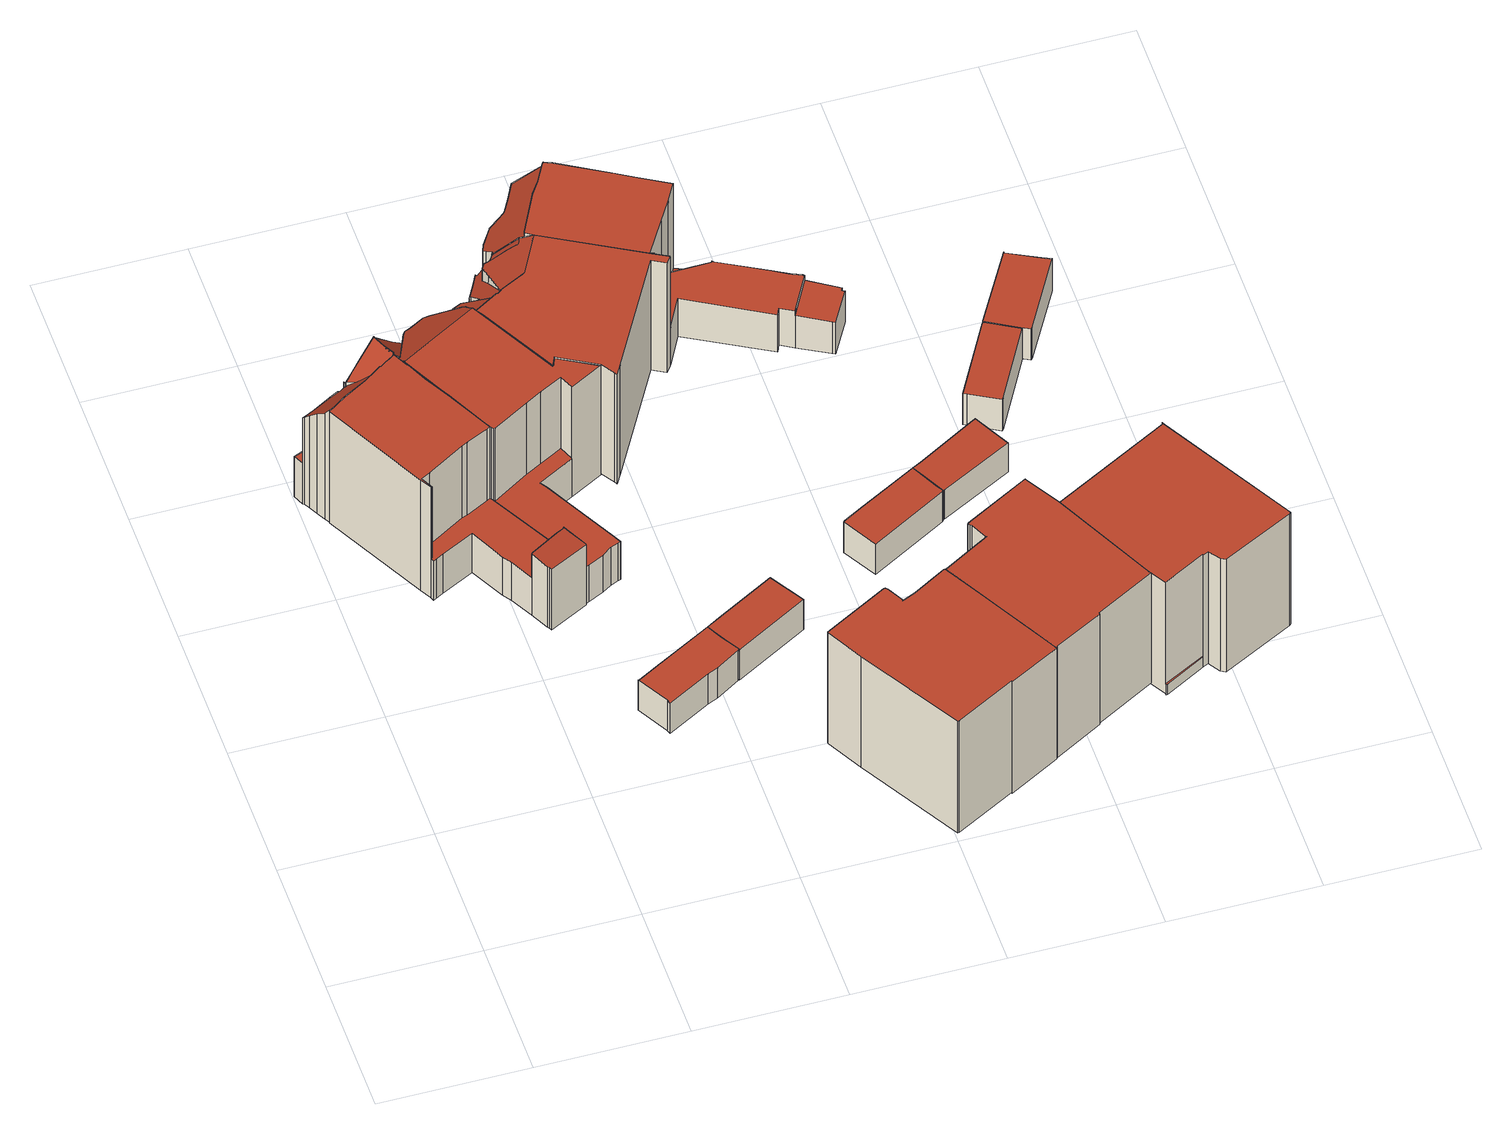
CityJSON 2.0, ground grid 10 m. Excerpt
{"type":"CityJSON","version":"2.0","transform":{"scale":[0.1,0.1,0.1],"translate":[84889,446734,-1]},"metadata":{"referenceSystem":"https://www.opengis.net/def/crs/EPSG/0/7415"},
"CityObjects":{
"building1":{"type":"Building","attributes":{"dak_type":"slanted","data_area":77.4,"data_coverage":0.861,"geconstateerd":false,"gid":18958410,"h_dak_50p":9.56,"h_dak_70p":9.59,"h_dak_max":9.91,"h_dak_min":3.01,"h_maaiveld":-0.294,"kas_warenhuis":false,"lod11_replace":false,"ondergronds_type":"above ground","oorspronkelijkbouwjaar":1921,"pw_actueel":"yes","pw_bron":"ahn3","reconstructie_methode":"tudelft3d-geoflow","reconstruction_skipped":false,"rmse_lod12":3.36,"rmse_lod13":0.885,"rmse_lod22":0.15,"rn":1,"status":"Pand in gebruik","t_run":150.72,"val3dity_codes_lod12":"[]","val3dity_codes_lod13":"[]","val3dity_codes_lod22":"[]"},"children":["building1-1"]},
"building1-1":{"type":"BuildingPart","parents":["building1"],"geometry":[{"type":"Solid","lod":"2.2","boundaries":[[[[0,1,2,3,4,5,6,7,8,9,10,11,12,13,14,15,16,17,18,19,20,21,22,23,24,25,26,27,28,29,30,31,32,33,34,35,36,37,38,39,40,41,42,43,44]],[[45,46,18,17,47]],[[48,49,46,45]],[[50,51,49,48]],[[52,33,32,53]],[[54,35,34,55,56]],[[57,9,8,58]],[[59,60,61,62]],[[55,34,33,52]],[[63,15,14,64]],[[65,66,67]],[[68,69,70,71]],[[72,73,11,10,74]],[[66,65,75,76]],[[77,36,35,54]],[[76,75,78,79]],[[80,81,82,83]],[[84,3,2,85,86]],[[87,88,89]],[[73,72,67]],[[90,19,18,46]],[[91,16,15,63]],[[92,37,36,77]],[[71,70,92]],[[93,94,95,96]],[[53,32,31,97]],[[56,55,94,93]],[[98,23,22,99]],[[99,22,21,100]],[[58,8,7,101]],[[102,12,11,73]],[[103,13,12,102]],[[104,28,27,105]],[[106,107,105,108]],[[85,2,1,109]],[[110,0,44,111]],[[112,113,114,115]],[[83,82,116,117]],[[118,30,29,119]],[[97,31,30,118]],[[120,41,40,121]],[[96,95,60,59]],[[122,123,42,41,120]],[[124,125,123,122]],[[126,43,42,123]],[[111,44,43,126]],[[115,114,125,124]],[[87,5,4,127]],[[127,4,3,84,128]],[[86,85,113,112]],[[129,6,5,87]],[[74,10,9,57]],[[130,131,132,133]],[[119,29,28,104]],[[100,21,20,134,135]],[[134,20,19,90]],[[135,134,131,130]],[[133,132,107,106]],[[136,24,23,98]],[[101,7,6,129]],[[79,78,81,80]],[[47,17,16,91]],[[109,1,0,110]],[[128,84,88,87]],[[64,14,13,103]],[[137,39,38,138]],[[121,40,39,137]],[[138,38,37,92]],[[117,116,69,68]],[[108,105,27,26,139]],[[139,26,25,140]],[[140,25,24,136]],[[62,61,51,50]],[[63,64,103,102,73,67,66,76,79,80,83,117,68,71,92,77,54,56,93,96,59,62,50,48,45,47,91]],[[109,110,111,126,123,125,114,113,85]],[[116,82,81,78,75,141,142,89,88,84,86,112,115,124,122,120,121,137,138,92,70,69]],[[140,136,98,99,100,135,130,133,106,108,139]],[[65,67,72,74,57,58,101,129,87,127,128,87,89,142,141,75]],[[118,119,104,105,107,132,131,134,90,46,49,51,61,60,95,94,55,52,53,97]]]],"semantics":{"surfaces":[{"type":"GroundSurface"},{"type":"WallSurface","on_footprint_edge":true},{"type":"WallSurface","on_footprint_edge":false},{"type":"RoofSurface"}],"values":[[0,1,2,2,1,1,1,2,1,1,2,2,1,2,1,2,2,1,2,2,1,1,1,2,2,1,2,1,1,1,1,1,1,2,1,1,2,2,1,1,1,2,1,2,1,1,2,1,1,2,1,1,2,1,1,1,2,2,1,1,2,1,1,2,1,1,1,1,2,1,1,1,2,3,3,3,3,3,3]]}}]},
"building2":{"type":"Building","attributes":{"dak_type":"slanted","data_area":81.19,"data_coverage":0.872,"geconstateerd":false,"gid":18958411,"h_dak_50p":9.51,"h_dak_70p":9.56,"h_dak_max":9.83,"h_dak_min":2.84,"h_maaiveld":-0.256,"kas_warenhuis":false,"lod11_replace":false,"ondergronds_type":"above ground","oorspronkelijkbouwjaar":1921,"pw_actueel":"yes","pw_bron":"ahn3","reconstructie_methode":"tudelft3d-geoflow","reconstruction_skipped":false,"rmse_lod12":3.67,"rmse_lod13":0.505,"rmse_lod22":0.133,"rn":1,"status":"Pand in gebruik","t_run":146.83,"val3dity_codes_lod12":"[]","val3dity_codes_lod13":"[]","val3dity_codes_lod22":"[]"},"children":["building2-1"]},
"building2-1":{"type":"BuildingPart","parents":["building2"],"geometry":[{"type":"Solid","lod":"2.2","boundaries":[[[[143,144,145,146,147,148,149,150,151,152,153,154,155,156,157,158,159,160,161,162,163,164,165,166,167,168,169,170,171,172,22,173,174,175,19,176,177,178,12,179,180,181,8,182,183,184]],[[185,160,159,186]],[[187,161,160,185]],[[188,189,190,191]],[[192,193,194,195]],[[196,153,152,197]],[[198,199,200,201]],[[202,168,167,203]],[[204,205,206]],[[207,164,163,194]],[[208,151,150,209,210]],[[209,150,149,211]],[[212,213,214,215]],[[216,217,218,219]],[[220,182,8,221]],[[221,8,181,222]],[[223,177,176,224]],[[225,180,179,226]],[[195,194,163,162,227]],[[227,162,161,187]],[[228,225,205,204]],[[222,181,180,225,228]],[[217,175,174,229]],[[230,19,175,217,216]],[[219,218,231,232]],[[233,165,164,207]],[[229,174,173,234]],[[235,170,169,236]],[[237,171,170,235]],[[203,167,166,238]],[[239,178,177,223]],[[240,241,242,243]],[[201,200,206]],[[224,176,19,230]],[[226,179,12,244]],[[238,166,165,233]],[[245,146,145,246]],[[247,148,147,248]],[[248,147,146,245]],[[210,209,249,250]],[[191,190,251,252]],[[253,158,157,254]],[[189,156,155,255]],[[254,157,156,189,188]],[[256,154,153,196]],[[257,183,182,220]],[[258,143,184,259]],[[260,144,143,258]],[[232,231,213,212]],[[261,262,246,199,198]],[[234,173,22,263]],[[263,22,172,264]],[[264,172,171,237]],[[199,246,145,144,260]],[[243,242,265,266]],[[266,265,267,262,261]],[[255,155,154,256]],[[197,152,151,208]],[[252,251,241,240]],[[236,169,168,202]],[[215,214,193,192]],[[211,149,148,247]],[[244,12,178,239]],[[259,184,183,257]],[[250,249,267,265]],[[186,159,158,253]],[[222,228,204,206,200,199,260,258,259,257,220,221]],[[216,219,232,212,215,192,195,227,187,185,186,268,269,239,223,224,230]],[[241,251,190,189,255,256,196,197,208,210,250,265,242]],[[235,236,202,203,238,233,207,194,193,214,213,231,218,217,229,234,263,264,237]],[[267,249,209,211,247,248,245,246,262]],[[252,240,243,266,261,198,201,206,205,225,226,244,239,269,268,186,253,254,188,191]]]],"semantics":{"surfaces":[{"type":"GroundSurface"},{"type":"WallSurface","on_footprint_edge":true},{"type":"WallSurface","on_footprint_edge":false},{"type":"RoofSurface"}],"values":[[0,1,1,2,2,1,2,1,2,1,1,1,2,2,1,1,1,1,1,1,2,1,1,1,2,1,1,1,1,1,1,2,2,1,1,1,1,1,1,2,2,1,1,1,1,1,1,1,2,2,1,1,1,1,2,2,1,1,2,1,2,1,1,1,2,1,3,3,3,3,3,3]]}}]},
"building3":{"type":"Building","attributes":{"dak_type":"horizontal","data_area":14.58,"data_coverage":0.893,"geconstateerd":false,"gid":18962113,"h_dak_50p":2.5,"h_dak_70p":2.52,"h_dak_max":2.63,"h_dak_min":2.34,"h_maaiveld":-0.172,"kas_warenhuis":false,"lod11_replace":false,"ondergronds_type":"above ground","oorspronkelijkbouwjaar":2005,"pw_actueel":"yes","pw_bron":"ahn3","reconstructie_methode":"tudelft3d-geoflow","reconstruction_skipped":false,"rmse_lod12":0.0348,"rmse_lod13":0.035,"rmse_lod22":0.0325,"rn":1,"status":"Pand in gebruik","t_run":42.03,"val3dity_codes_lod12":"[]","val3dity_codes_lod13":"[]","val3dity_codes_lod22":"[]"},"children":["building3-1"]},
"building3-1":{"type":"BuildingPart","parents":["building3"],"geometry":[{"type":"Solid","lod":"2.2","boundaries":[[[[270,271,272,273,274,275,276,277,278,279,280,281]],[[282,270,281,283]],[[284,277,276,285]],[[286,279,278,287]],[[283,281,280,288]],[[289,272,271,290]],[[290,271,270,282]],[[285,276,275,291]],[[292,273,272,289]],[[291,275,274,293]],[[293,274,273,292]],[[287,278,277,284]],[[288,280,279,286]],[[288,286,287,284,285,291,293,292,289,290,282,283]]]],"semantics":{"surfaces":[{"type":"GroundSurface"},{"type":"WallSurface","on_footprint_edge":true},{"type":"RoofSurface"}],"values":[[0,1,1,1,1,1,1,1,1,1,1,1,1,2]]}}]},
"building4":{"type":"Building","attributes":{"dak_type":"horizontal","data_area":14.27,"data_coverage":0.952,"geconstateerd":false,"gid":18962119,"h_dak_50p":2.5,"h_dak_70p":2.52,"h_dak_max":2.6,"h_dak_min":2.41,"h_maaiveld":-0.178,"kas_warenhuis":false,"lod11_replace":false,"ondergronds_type":"above ground","oorspronkelijkbouwjaar":2005,"pw_actueel":"yes","pw_bron":"ahn3","reconstructie_methode":"tudelft3d-geoflow","reconstruction_skipped":false,"rmse_lod12":0.0343,"rmse_lod13":0.0346,"rmse_lod22":0.0315,"rn":1,"status":"Pand in gebruik","t_run":42.34,"val3dity_codes_lod12":"[]","val3dity_codes_lod13":"[]","val3dity_codes_lod22":"[]"},"children":["building4-1"]},
"building4-1":{"type":"BuildingPart","parents":["building4"],"geometry":[{"type":"Solid","lod":"2.2","boundaries":[[[[294,295,296,279,297,298]],[[286,279,296,299]],[[300,298,297,301]],[[302,294,298,300]],[[301,297,279,286]],[[299,296,295,303]],[[303,295,294,302]],[[303,302,300,301,286,299]]]],"semantics":{"surfaces":[{"type":"GroundSurface"},{"type":"WallSurface","on_footprint_edge":true},{"type":"RoofSurface"}],"values":[[0,1,1,1,1,1,1,2]]}}]},
"building5":{"type":"Building","attributes":{"dak_type":"slanted","data_area":82.03,"data_coverage":0.891,"geconstateerd":false,"gid":18958412,"h_dak_50p":9.59,"h_dak_70p":9.6,"h_dak_max":9.78,"h_dak_min":6.23,"h_maaiveld":-0.251,"kas_warenhuis":false,"lod11_replace":false,"ondergronds_type":"above ground","oorspronkelijkbouwjaar":1916,"pw_actueel":"yes","pw_bron":"ahn3","reconstructie_methode":"tudelft3d-geoflow","reconstruction_skipped":false,"rmse_lod12":0.577,"rmse_lod13":1.54,"rmse_lod22":0.0698,"rn":1,"status":"Pand in gebruik","t_run":108.77,"val3dity_codes_lod12":"[]","val3dity_codes_lod13":"[]","val3dity_codes_lod22":"[]"},"children":["building5-1"]},
"building5-1":{"type":"BuildingPart","parents":["building5"],"geometry":[{"type":"Solid","lod":"2.2","boundaries":[[[[304,305,306,307,308,309,310,311,312,313,314,315,316,317,318,319,320,321,322,323,324,325,326,327,328,329,330,331,332,333,334]],[[335,308,307,336]],[[337,332,331,338]],[[339,328,327,340]],[[341,330,329,342]],[[343,344,345,346]],[[340,327,326,347]],[[348,319,318,349]],[[346,345,350,351]],[[351,350,352,353]],[[354,315,314,355]],[[356,311,310,357]],[[358,312,311,356]],[[359,313,312,358]],[[355,314,313,359]],[[360,322,321,361]],[[362,363,364,365]],[[366,367,309,308,335]],[[344,343,368]],[[369,370,371,372]],[[347,326,325,373]],[[373,325,324,374]],[[374,324,323,375]],[[372,371,363,362]],[[376,377,378]],[[336,307,306,379]],[[377,376,369,372]],[[380,320,319,348]],[[361,321,320,380]],[[342,329,328,339]],[[365,364,379,381]],[[381,379,306,305,382]],[[357,310,309,367]],[[371,370,367,366]],[[383,304,334,384]],[[382,305,304,383]],[[349,318,317,385]],[[385,317,316,386]],[[386,316,315,354]],[[353,352,387,388]],[[388,387,389]],[[375,323,322,360]],[[338,331,330,341]],[[390,333,332,337]],[[384,334,333,390]],[[335,336,379,364,363,371,366]],[[353,388,389,391,369,376,378,392,360,361,380,393,368,343,346,351]],[[348,349,385,386,354,355,359,358,356,357,367,370,369,391,389,387,352,350,345,344,368,393,380]],[[384,390,337,338,341,342,339,340,347,373,374,375,360,392,378,377,372,362,365,381,382,383]]]],"semantics":{"surfaces":[{"type":"GroundSurface"},{"type":"WallSurface","on_footprint_edge":true},{"type":"WallSurface","on_footprint_edge":false},{"type":"RoofSurface"}],"values":[[0,1,1,1,1,2,1,1,2,2,1,1,1,1,1,1,2,1,2,2,1,1,1,2,2,1,2,1,1,1,2,1,1,2,1,1,1,1,1,2,2,1,1,1,1,3,3,3,3]]}}]},
"building6":{"type":"Building","attributes":{"dak_type":"horizontal","data_area":83.91,"data_coverage":0.957,"geconstateerd":false,"gid":18958743,"h_dak_50p":9.93,"h_dak_70p":9.94,"h_dak_max":10.13,"h_dak_min":9.83,"h_maaiveld":-0.022,"kas_warenhuis":false,"lod11_replace":false,"ondergronds_type":"above ground","oorspronkelijkbouwjaar":1921,"pw_actueel":"yes","pw_bron":"ahn3","reconstructie_methode":"tudelft3d-geoflow","reconstruction_skipped":false,"rmse_lod12":0.0391,"rmse_lod13":0.0397,"rmse_lod22":0.0361,"rn":1,"status":"Pand in gebruik","t_run":99.94,"val3dity_codes_lod12":"[]","val3dity_codes_lod13":"[]","val3dity_codes_lod22":"[]"},"children":["building6-1"]},
"building6-1":{"type":"BuildingPart","parents":["building6"],"geometry":[{"type":"Solid","lod":"2.2","boundaries":[[[[394,395,396,397,398,399,400,401,402,403,404,405,406,407,408,409,410,411]],[[412,396,395,413]],[[413,395,394,414]],[[414,394,411,415]],[[416,398,397,417]],[[418,400,399,419]],[[419,399,398,416]],[[417,397,396,412]],[[420,409,408,421]],[[422,407,406,423]],[[415,411,410,424]],[[424,410,409,420]],[[425,404,403,426]],[[426,403,402,427]],[[427,402,401,428]],[[429,405,404,425]],[[423,406,405,429]],[[421,408,407,422]],[[428,401,400,418]],[[419,416,417,412,413,414,415,424,420,421,422,423,429,425,426,427,428,418]]]],"semantics":{"surfaces":[{"type":"GroundSurface"},{"type":"WallSurface","on_footprint_edge":true},{"type":"RoofSurface"}],"values":[[0,1,1,1,1,1,1,1,1,1,1,1,1,1,1,1,1,1,1,2]]}}]},
"building7":{"type":"Building","attributes":{"dak_type":"slanted","data_area":84.41,"data_coverage":0.852,"geconstateerd":false,"gid":18958497,"h_dak_50p":9.52,"h_dak_70p":9.55,"h_dak_max":10.44,"h_dak_min":1.89,"h_maaiveld":-0.344,"kas_warenhuis":false,"lod11_replace":false,"ondergronds_type":"above ground","oorspronkelijkbouwjaar":1921,"pw_actueel":"yes","pw_bron":"ahn3","reconstructie_methode":"tudelft3d-geoflow","reconstruction_skipped":false,"rmse_lod12":3.81,"rmse_lod13":0.992,"rmse_lod22":0.172,"rn":1,"status":"Pand in gebruik","t_run":209.67,"val3dity_codes_lod12":"[]","val3dity_codes_lod13":"[]","val3dity_codes_lod22":"[]"},"children":["building7-1"]},
"building7-1":{"type":"BuildingPart","parents":["building7"],"geometry":[{"type":"Solid","lod":"2.2","boundaries":[[[[430,431,432,433,434,435,436,437,438,439,440,441,442,443,444,445,446,447,448,449,450,451,452,453,454,455,456,457,458,459,460,461,462,463,464,465,466,467,468,469,470,471]],[[472,457,456,473]],[[474,475,476,477]],[[478,479,449,448,360]],[[480,481,482,483]],[[484,441,440,485,486]],[[487,432,431,488]],[[489,490,491,492]],[[492,491,475,474]],[[488,431,430,493]],[[494,458,457,472]],[[495,459,496]],[[486,485,497,498]],[[499,468,467,500]],[[485,440,439,501]],[[502,503,504,505]],[[506,466,465,507]],[[507,465,464,508]],[[509,450,449,479]],[[510,511,479,478]],[[505,504,512,513]],[[513,512,511,510]],[[514,515,503,502]],[[516,506,515,514]],[[500,467,466,506,516]],[[473,456,455,517]],[[496,459,458,494]],[[517,455,454,518]],[[519,461,460,520]],[[521,453,452,522]],[[518,454,453,521]],[[360,448,447,523]],[[380,451,450,509]],[[522,452,451,380]],[[520,460,459,495]],[[524,462,461,519]],[[525,463,462,524]],[[508,464,463,525]],[[526,433,432,487]],[[527,435,434,528]],[[529,436,435,527]],[[530,528,434,433,526]],[[477,476,483,531]],[[501,439,438,532]],[[532,438,437,533]],[[533,437,436,529]],[[498,497,528,530]],[[493,430,471,534,535]],[[490,446,445,536]],[[523,447,446,490,489]],[[536,445,444,537]],[[537,444,443,538]],[[531,483,482,539,540]],[[535,534,481,480]],[[540,539,470,469,541]],[[541,469,468,499]],[[538,443,442,542]],[[534,471,470,539]],[[542,442,441,484]],[[504,503,515,506,507,508,525,524,519,520,495,496,494,472,473,517,518,521,522,380,509,479,511,512]],[[533,529,527,528,497,485,501,532]],[[535,480,483,476,475,491,490,536,537,538,542,484,486,498,530,526,487,488,493]],[[541,499,500,516,514,502,505,513,510,478,360,523,489,492,474,477,531,540]],[[534,539,482,481]]]],"semantics":{"surfaces":[{"type":"GroundSurface"},{"type":"WallSurface","on_footprint_edge":true},{"type":"WallSurface","on_footprint_edge":false},{"type":"RoofSurface"}],"values":[[0,1,2,1,2,1,1,2,2,1,1,1,2,1,1,2,1,1,1,2,2,2,2,2,1,1,1,1,1,1,1,1,1,1,1,1,1,1,1,1,1,1,2,1,1,1,2,1,1,1,1,1,2,2,1,1,1,1,1,3,3,3,3,3]]}}]},
"building8":{"type":"Building","attributes":{"dak_type":"horizontal","data_area":11.76,"data_coverage":0.749,"geconstateerd":false,"gid":18962121,"h_dak_50p":2.51,"h_dak_70p":2.54,"h_dak_max":2.62,"h_dak_min":2.41,"h_maaiveld":-0.187,"kas_warenhuis":false,"lod11_replace":false,"ondergronds_type":"above ground","oorspronkelijkbouwjaar":2005,"pw_actueel":"yes","pw_bron":"ahn3","reconstructie_methode":"tudelft3d-geoflow","reconstruction_skipped":false,"rmse_lod12":0.036,"rmse_lod13":0.036,"rmse_lod22":0.0344,"rn":1,"status":"Pand in gebruik","t_run":39.85,"val3dity_codes_lod12":"[]","val3dity_codes_lod13":"[]","val3dity_codes_lod22":"[]"},"children":["building8-1"]},
"building8-1":{"type":"BuildingPart","parents":["building8"],"geometry":[{"type":"Solid","lod":"2.2","boundaries":[[[[543,544,545,546,547,548,549,550]],[[551,547,546,552]],[[552,546,545,553]],[[554,550,549,555]],[[556,544,543,557]],[[558,548,547,551]],[[557,543,550,554]],[[555,549,548,558]],[[553,545,544,556]],[[553,556,557,554,555,558,551,552]]]],"semantics":{"surfaces":[{"type":"GroundSurface"},{"type":"WallSurface","on_footprint_edge":true},{"type":"RoofSurface"}],"values":[[0,1,1,1,1,1,1,1,1,2]]}}]},
"building9":{"type":"Building","attributes":{"dak_type":"horizontal","data_area":83.64,"data_coverage":0.961,"geconstateerd":false,"gid":18958737,"h_dak_50p":9.9,"h_dak_70p":9.92,"h_dak_max":10.13,"h_dak_min":9.8,"h_maaiveld":-0.028,"kas_warenhuis":false,"lod11_replace":false,"ondergronds_type":"above ground","oorspronkelijkbouwjaar":1921,"pw_actueel":"yes","pw_bron":"ahn3","reconstructie_methode":"tudelft3d-geoflow","reconstruction_skipped":false,"rmse_lod12":0.0423,"rmse_lod13":0.0433,"rmse_lod22":0.0369,"rn":1,"status":"Pand in gebruik","t_run":105.91,"val3dity_codes_lod12":"[]","val3dity_codes_lod13":"[]","val3dity_codes_lod22":"[]"},"children":["building9-1"]},
"building9-1":{"type":"BuildingPart","parents":["building9"],"geometry":[{"type":"Solid","lod":"2.2","boundaries":[[[[559,560,561,562,563,564,565,407,566,567,568,569,570,571,572,573,574,575,576,577]],[[578,563,562,579]],[[579,562,561,580]],[[581,577,576,582]],[[583,573,572,584]],[[585,574,573,583]],[[586,575,574,585]],[[587,566,407,422]],[[588,569,568,589]],[[590,565,564,591]],[[422,407,565,590]],[[592,567,566,587]],[[593,571,570,594]],[[594,570,569,588]],[[584,572,571,593]],[[589,568,567,592]],[[595,563,578]],[[591,564,563,595]],[[580,561,560,596]],[[596,560,559,597]],[[597,559,577,581]],[[582,576,575,586]],[[581,582,586,585,583,584,593,594,588,589,592,587,422,590,591,595,578,579,580,596,597]]]],"semantics":{"surfaces":[{"type":"GroundSurface"},{"type":"WallSurface","on_footprint_edge":true},{"type":"RoofSurface"}],"values":[[0,1,1,1,1,1,1,1,1,1,1,1,1,1,1,1,1,1,1,1,1,1,2]]}}]},
"building10":{"type":"Building","attributes":{"dak_type":"horizontal","data_area":12.2,"data_coverage":0.823,"geconstateerd":false,"gid":18962123,"h_dak_50p":2.51,"h_dak_70p":2.53,"h_dak_max":2.63,"h_dak_min":2.39,"h_maaiveld":-0.132,"kas_warenhuis":false,"lod11_replace":false,"ondergronds_type":"above ground","oorspronkelijkbouwjaar":2005,"pw_actueel":"yes","pw_bron":"ahn3","reconstructie_methode":"tudelft3d-geoflow","reconstruction_skipped":false,"rmse_lod12":0.0348,"rmse_lod13":0.0349,"rmse_lod22":0.0318,"rn":1,"status":"Pand in gebruik","t_run":39.07,"val3dity_codes_lod12":"[]","val3dity_codes_lod13":"[]","val3dity_codes_lod22":"[]"},"children":["building10-1"]},
"building10-1":{"type":"BuildingPart","parents":["building10"],"geometry":[{"type":"Solid","lod":"2.2","boundaries":[[[[598,599,600,601,602,603,604,605]],[[606,599,598,607]],[[608,603,602,554]],[[609,601,600,556]],[[556,600,599,606]],[[554,602,601,609]],[[607,598,605,610]],[[611,604,603,608]],[[610,605,604,611]],[[556,606,607,610,611,608,554,609]]]],"semantics":{"surfaces":[{"type":"GroundSurface"},{"type":"WallSurface","on_footprint_edge":true},{"type":"RoofSurface"}],"values":[[0,1,1,1,1,1,1,1,1,2]]}}]},
"building11":{"type":"Building","attributes":{"dak_type":"multiple horizontal","data_area":91.28,"data_coverage":0.973,"geconstateerd":false,"gid":18958738,"h_dak_50p":9.89,"h_dak_70p":9.91,"h_dak_max":10.13,"h_dak_min":0.626,"h_maaiveld":-0.131,"kas_warenhuis":false,"lod11_replace":false,"ondergronds_type":"above ground","oorspronkelijkbouwjaar":1921,"pw_actueel":"yes","pw_bron":"ahn3","reconstructie_methode":"tudelft3d-geoflow","reconstruction_skipped":false,"rmse_lod12":0.801,"rmse_lod13":0.0633,"rmse_lod22":0.0507,"rn":1,"status":"Pand in gebruik","t_run":104.68,"val3dity_codes_lod12":"[]","val3dity_codes_lod13":"[]","val3dity_codes_lod22":"[]"},"children":["building11-1"]},
"building11-1":{"type":"BuildingPart","parents":["building11"],"geometry":[{"type":"Solid","lod":"2.2","boundaries":[[[[612,613,614,615,616,617,618,619,620,621,622,623,624,625,626]],[[627,624,623,628]],[[596,625,624,627,629]],[[630,612,626,631]],[[632,620,619,633]],[[633,619,618,634]],[[635,615,614,636]],[[637,616,615,635]],[[638,639,621,620,632]],[[640,622,621,639]],[[629,627,641,642]],[[643,617,616,637]],[[642,641,639,638]],[[644,613,612,630]],[[628,623,622,640]],[[631,626,625,596]],[[636,614,613,644]],[[634,618,617,643]],[[639,641,627,628,640]],[[629,642,638,632,633,634,643,637,635,636,644,630,631,596]]]],"semantics":{"surfaces":[{"type":"GroundSurface"},{"type":"WallSurface","on_footprint_edge":true},{"type":"WallSurface","on_footprint_edge":false},{"type":"RoofSurface"}],"values":[[0,1,1,1,1,1,1,1,1,1,2,1,2,1,1,1,1,1,3,3]]}}]},
"building12":{"type":"Building","attributes":{"dak_type":"horizontal","data_area":13.98,"data_coverage":0.946,"geconstateerd":false,"gid":18962125,"h_dak_50p":2.49,"h_dak_70p":2.5,"h_dak_max":2.58,"h_dak_min":2.35,"h_maaiveld":-0.322,"kas_warenhuis":false,"lod11_replace":false,"ondergronds_type":"above ground","oorspronkelijkbouwjaar":2005,"pw_actueel":"yes","pw_bron":"ahn3","reconstructie_methode":"tudelft3d-geoflow","reconstruction_skipped":false,"rmse_lod12":0.0317,"rmse_lod13":0.0319,"rmse_lod22":0.0311,"rn":1,"status":"Pand in gebruik","t_run":35.43,"val3dity_codes_lod12":"[]","val3dity_codes_lod13":"[]","val3dity_codes_lod22":"[]"},"children":["building12-1"]},
"building12-1":{"type":"BuildingPart","parents":["building12"],"geometry":[{"type":"Solid","lod":"2.2","boundaries":[[[[645,646,647,648,649,650,651]],[[652,650,649,653]],[[654,645,651,655]],[[653,649,648,656]],[[656,648,647,657]],[[657,647,646,658]],[[655,651,650,652]],[[658,646,645,654]],[[658,654,655,652,653,656,657]]]],"semantics":{"surfaces":[{"type":"GroundSurface"},{"type":"WallSurface","on_footprint_edge":true},{"type":"RoofSurface"}],"values":[[0,1,1,1,1,1,1,1,2]]}}]},
"building13":{"type":"Building","attributes":{"dak_type":"horizontal","data_area":12.75,"data_coverage":0.736,"geconstateerd":false,"gid":18962127,"h_dak_50p":2.5,"h_dak_70p":2.51,"h_dak_max":2.58,"h_dak_min":2.39,"h_maaiveld":-0.285,"kas_warenhuis":false,"lod11_replace":false,"ondergronds_type":"above ground","oorspronkelijkbouwjaar":2005,"pw_actueel":"yes","pw_bron":"ahn3","reconstructie_methode":"tudelft3d-geoflow","reconstruction_skipped":false,"rmse_lod12":0.0289,"rmse_lod13":0.0365,"rmse_lod22":0.0201,"rn":1,"status":"Pand in gebruik","t_run":34.13,"val3dity_codes_lod12":"[]","val3dity_codes_lod13":"[]","val3dity_codes_lod22":"[]"},"children":["building13-1"]},
"building13-1":{"type":"BuildingPart","parents":["building13"],"geometry":[{"type":"Solid","lod":"2.2","boundaries":[[[[659,660,661,662,663,664,651,665,666,667]],[[668,666,665,669]],[[655,651,664,670]],[[669,665,651,655]],[[670,664,663,671]],[[672,667,666,668]],[[673,660,659,674]],[[675,661,660,673]],[[674,659,667,672]],[[671,663,662,676]],[[676,662,661,675]],[[670,671,676,675,673,674,672,668,669,655]]]],"semantics":{"surfaces":[{"type":"GroundSurface"},{"type":"WallSurface","on_footprint_edge":true},{"type":"RoofSurface"}],"values":[[0,1,1,1,1,1,1,1,1,1,1,2]]}}]}
},
"vertices":[
[19,397,7],[24,400,7],[33,397,7],[36,399,7],[36,400,7],[37,399,7],[42,402,7],[48,405,7],[58,410,7],[61,404,7],[62,402,7],[66,395,7],[69,389,7],[71,385,7],[72,384,7],[78,371,7],[88,353,7],[103,324,7],[104,322,7],[105,321,7],[134,268,7],[136,264,7],[143,252,7],[143,251,7],[117,238,7],[116,240,7],[115,241,7],[109,253,7],[101,268,7],[97,274,7],[85,297,7],[63,286,7],[58,283,7],[56,282,7],[55,285,7],[51,292,7],[15,361,7],[15,362,7],[13,365,7],[10,371,7],[7,377,7],[5,380,7],[4,381,7],[1,388,7],[8,391,7],[104,322,105],[104,322,41],[103,324,105],[102,321,105],[102,321,41],[87,313,106],[87,313,41],[56,282,42],[58,283,42],[51,292,106],[55,285,42],[55,285,106],[61,404,108],[58,410,109],[58,296,106],[58,296,42],[83,311,42],[83,311,106],[78,371,106],[72,384,106],[62,392,102],[62,392,106],[65,394,106],[20,365,107],[20,365,106],[17,363,106],[17,363,107],[66,395,108],[66,395,106],[62,402,108],[60,391,101],[60,391,106],[15,361,107],[56,388,101],[56,388,106],[55,388,106],[55,388,101],[44,380,103],[44,380,106],[36,399,82],[33,397,42],[33,397,82],[37,399,86],[37,399,83],[43,395,89],[105,321,41],[88,353,106],[15,362,107],[56,285,106],[56,285,42],[52,293,42],[52,293,106],[63,286,42],[143,251,61],[143,252,61],[136,264,62],[48,405,98],[69,389,106],[71,385,106],[101,268,41],[109,253,41],[110,254,62],[110,254,41],[109,253,62],[24,400,42],[19,397,42],[8,391,43],[31,396,83],[31,396,42],[25,393,42],[25,393,83],[27,370,105],[27,370,107],[85,297,42],[97,274,41],[5,380,85],[7,377,89],[4,381,84],[4,381,43],[13,386,83],[13,386,43],[1,388,43],[36,400,86],[36,399,85],[42,402,91],[133,267,62],[133,267,41],[129,265,41],[129,265,62],[134,268,41],[134,268,62],[117,238,61],[10,371,96],[13,365,102],[115,241,61],[116,240,61],[53,393,96],[51,393,94],
[80,422,7],[81,423,7],[82,424,7],[86,433,7],[87,434,7],[91,436,7],[99,440,7],[106,437,7],[109,436,7],[111,438,7],[112,438,7],[114,434,7],[115,432,7],[119,423,7],[120,422,7],[121,420,7],[123,417,7],[155,358,7],[158,364,7],[183,350,7],[161,338,7],[137,325,7],[140,320,7],[148,305,7],[166,271,7],[169,265,7],[167,264,7],[162,262,7],[156,258,7],[145,253,7],[141,254,7],[116,301,7],[106,320,7],[104,323,7],[102,326,7],[70,388,7],[68,391,7],[67,394,7],[64,398,7],[59,410,7],[59,411,7],[72,418,7],[155,358,105],[123,417,106],[158,364,105],[119,423,102],[119,423,101],[118,424,100],[118,424,101],[161,339,105],[161,339,41],[161,338,41],[161,338,105],[112,438,83],[111,438,83],[82,424,91],[82,424,81],[80,420,84],[80,420,93],[169,265,41],[166,271,41],[68,394,105],[68,394,102],[70,395,102],[137,325,41],[109,436,83],[106,437,41],[106,437,81],[99,440,41],[142,340,105],[142,340,41],[157,348,41],[157,348,105],[106,320,105],[106,320,40],[107,320,40],[107,320,105],[59,410,107],[58,410,108],[64,398,106],[102,326,105],[104,323,105],[67,394,102],[68,391,104],[183,350,105],[67,394,106],[116,301,40],[105,321,105],[131,334,41],[131,334,105],[140,320,41],[141,254,40],[162,262,41],[167,264,41],[156,258,40],[148,305,41],[70,388,106],[109,427,97],[109,427,92],[100,430,85],[100,430,93],[69,389,105],[86,433,41],[82,424,41],[91,436,41],[87,434,41],[98,432,41],[98,432,81],[117,424,99],[117,424,101],[121,420,104],[120,422,103],[115,432,90],[114,434,88],[59,411,107],[80,422,83],[72,418,91],[81,423,82],[86,425,92],[86,425,41],[143,252,40],[145,253,40],[96,431,81],[96,431,91],[96,431,41],[121,416,106],[71,388,106],
[213,165,8],[212,164,8],[196,154,8],[189,151,8],[160,135,8],[159,138,8],[147,159,8],[148,159,8],[164,168,8],[200,188,8],[204,180,8],[205,178,8],[213,165,35],[205,178,35],[148,159,35],[147,159,35],[200,188,35],[164,168,35],[204,180,35],[196,154,35],[212,164,35],[159,138,35],[189,151,35],[160,135,35],
[262,192,8],[213,164,8],[201,186,8],[209,193,8],[248,215,8],[201,186,35],[248,215,35],[209,193,35],[262,192,35],[213,164,35],
[149,369,8],[127,410,8],[124,415,8],[123,416,8],[115,432,8],[121,435,8],[135,443,8],[133,453,8],[132,453,8],[137,462,8],[141,470,8],[142,469,8],[151,472,8],[153,475,8],[154,475,8],[163,470,8],[168,467,8],[174,464,8],[176,463,8],[238,428,8],[249,422,8],[249,421,8],[246,417,8],[237,422,8],[194,346,8],[190,339,8],[189,341,8],[183,350,8],[158,364,8],[156,359,8],[155,358,8],[115,432,92],[123,416,102],[158,364,106],[183,350,106],[194,346,106],[237,422,106],[189,341,106],[190,339,106],[159,463,98],[159,463,95],[148,462,84],[148,462,93],[246,417,106],[163,470,95],[154,475,83],[144,462,81],[144,462,92],[142,459,80],[142,459,91],[142,469,74],[141,470,74],[133,453,75],[135,443,83],[132,453,74],[137,462,74],[176,463,106],[174,464,105],[140,424,106],[140,424,103],[125,415,103],[125,415,106],[121,435,92],[121,435,74],[166,463,101],[141,424,100],[141,424,99],[141,424,103],[141,424,106],[249,421,106],[249,422,106],[238,428,106],[145,427,101],[145,427,106],[161,435,106],[124,415,103],[168,467,102],[124,415,106],[127,410,106],[149,369,106],[155,358,106],[153,475,82],[151,472,82],[143,450,87],[143,450,94],[145,430,100],[156,359,106],[142,426,100],[175,461,106],[167,465,101],
[342,26,10],[302,4,10],[301,4,10],[261,73,10],[248,97,10],[248,98,10],[291,122,10],[292,122,10],[293,121,10],[299,110,10],[299,109,10],[308,113,10],[330,126,10],[331,126,10],[333,123,10],[375,46,10],[376,44,10],[342,25,10],[301,4,110],[302,4,110],[342,26,110],[342,25,110],[248,97,109],[261,73,109],[291,122,109],[248,98,109],[375,46,109],[333,123,109],[331,126,109],[330,126,109],[376,44,109],[299,109,109],[299,110,109],[293,121,109],[292,122,109],[308,113,109],
[291,467,7],[322,450,7],[332,444,7],[339,441,7],[340,440,7],[360,428,7],[359,426,7],[361,425,7],[348,402,7],[346,403,7],[326,414,7],[317,419,7],[315,414,7],[261,444,7],[250,423,7],[249,422,7],[240,427,7],[239,428,7],[176,463,7],[171,466,7],[170,466,7],[168,467,7],[154,475,7],[153,475,7],[154,477,7],[152,484,7],[151,486,7],[151,487,7],[153,492,7],[160,503,7],[167,505,7],[170,506,7],[171,507,7],[176,516,7],[182,528,7],[197,520,7],[199,518,7],[204,516,7],[238,497,7],[248,491,7],[269,479,7],[290,468,7],[151,487,74],[151,486,75],[239,429,105],[239,429,41],[253,452,41],[253,452,105],[171,466,106],[171,466,104],[290,467,40],[290,467,30],[262,466,29],[262,466,41],[317,419,40],[326,414,36],[326,414,40],[332,444,40],[322,450,40],[240,427,105],[240,427,41],[241,428,41],[241,428,105],[291,467,40],[153,492,74],[160,503,75],[160,503,74],[327,416,36],[327,416,40],[238,497,105],[204,516,106],[346,403,35],[191,504,106],[191,504,103],[185,495,102],[185,495,106],[199,518,103],[197,520,100],[182,528,82],[170,466,103],[171,467,106],[171,467,104],[184,493,102],[184,493,106],[198,517,106],[198,517,103],[199,518,106],[152,484,77],[154,477,83],[170,506,82],[167,505,80],[153,475,83],[154,475,84],[239,428,105],[171,507,82],[176,516,82],[339,441,40],[360,428,35],[340,440,36],[359,426,35],[340,440,40],[262,466,105],[348,402,35],[361,425,35],[290,468,30],[290,468,40],[249,422,41],[250,423,41],[261,444,41],[269,479,29],[269,479,105],[248,491,105],[315,414,40],
[366,257,8],[369,252,8],[368,251,8],[317,222,8],[304,245,8],[305,246,8],[319,254,8],[357,275,8],[304,245,35],[317,222,35],[368,251,35],[357,275,35],[319,254,35],[369,252,35],[366,257,35],[305,246,35],
[448,87,10],[449,86,10],[409,64,10],[409,63,10],[377,45,10],[376,45,10],[332,124,10],[332,126,10],[356,140,10],[358,141,10],[363,144,10],[362,144,10],[357,155,10],[356,156,10],[355,157,10],[356,158,10],[399,182,10],[400,180,10],[413,158,10],[377,45,110],[409,63,109],[409,64,109],[413,158,109],[400,180,109],[355,157,109],[356,156,109],[356,158,109],[399,182,109],[332,126,109],[363,144,109],[358,141,109],[332,124,109],[376,45,109],[356,140,109],[357,155,109],[362,144,109],[377,45,109],[449,86,109],[448,87,109],
[418,277,9],[370,252,9],[369,252,9],[361,267,9],[357,275,9],[363,278,9],[403,301,9],[405,302,9],[370,252,35],[418,277,35],[363,278,35],[361,267,35],[405,302,35],[403,301,35],
[413,158,9],[492,201,9],[492,202,9],[493,200,9],[544,108,9],[543,107,9],[495,82,9],[492,84,9],[487,92,9],[483,90,9],[456,75,9],[455,75,9],[455,76,9],[449,86,9],[413,157,9],[455,76,18],[455,75,18],[455,76,109],[413,158,108],[413,157,108],[487,92,109],[492,84,110],[495,82,110],[493,200,108],[492,202,108],[544,108,109],[483,90,109],[483,90,18],[456,75,18],[483,91,18],[483,91,109],[543,107,109],[492,201,108],
[454,364,7],[426,313,7],[425,312,7],[406,323,7],[404,324,7],[432,375,7],[433,376,7],[432,375,35],[404,324,35],[454,364,35],[433,376,35],[406,323,35],[425,312,35],[426,313,35],
[482,415,7],[488,412,7],[460,363,7],[459,362,7],[453,365,7],[434,376,7],[433,377,7],[462,427,7],[462,426,7],[462,427,35],[433,377,35],[434,376,35],[453,365,35],[462,426,35],[488,412,36],[482,415,36],[460,363,35],[459,362,35]
]}
